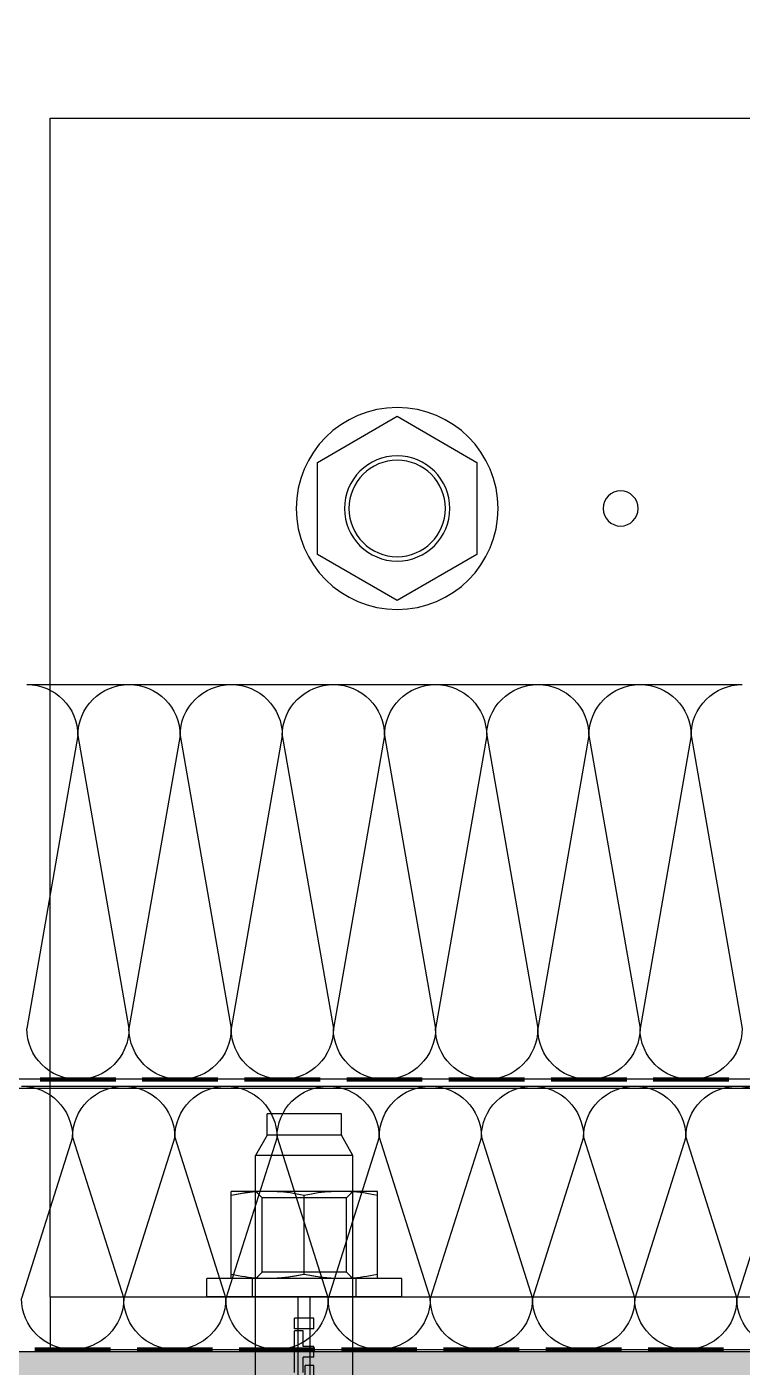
# Model space of a CAD drawing. Header units: inches. Extents: x 21 to 32698, y 13 to 3712.
# Drawn here: x 25445.64 to 25453.79, y 2581.9 to 2597.17 of the extents above; entities that cross this region are included whole.
import ezdxf

# ---------------------------------------------------------------- set-up
doc = ezdxf.new("R2010")
doc.units = ezdxf.units.IN
doc.header["$MEASUREMENT"] = 0
for name, color, linetype, lineweight in [('Z_MİM_-KM-PATTERN-00', 8, 'Continuous', 25), ('Z_MİM_-KM-STRC-CONCRETE', 8, 'Continuous', 25), ('Z_MİM_00', 8, 'Continuous', 25), ('Z_MİM_MYM Taşyünü', 8, 'Continuous', 25), ('Z_MİM_MYM_ankraj', 8, 'Continuous', 25), ('Z_MİM_MYM_galvaniz levha', 8, 'Continuous', 25), ('Z_MİM_MYM_taşyünü', 8, 'Continuous', 25)]:
    doc.layers.add(name, color=color, linetype=linetype, lineweight=lineweight)

# ---------------------------------------------------------------- blocks, each defined once
blk = doc.blocks.new('HFH')
for p, q in [((6, -89.93873278121464), (8.083333333255723, -89.93873278121464)), ((6, -89.93873278121464), (6, -112.1609550033463)), ((8.083333333255723, -89.93873278121464), (8.083333333255723, -112.1609550033463)), ((8.083333333255723, -92.71651055896652), (8.083333333255723, -109.383177225478)), ((8.083333333255723, -92.71651055896652), (18.01388819445856, -92.71651055896652)), ((8.463479861151429, -93.12953625340016), (8.39001111104153, -93.53125153132713)), ((8.463479861151429, -93.12953625340016), (8.39001111104153, -93.53125153132713)), ((8.545756944455206, -92.71651055896652), (8.463479861151429, -93.12953625340016)), ((8.545756944455206, -92.71651055896652), (8.463479861151429, -93.12953625340016)), ((17.55146458325907, -92.71651055896652), (17.63374166656285, -93.12953625340016)), ((17.55146458325907, -92.71651055896652), (17.63374166656285, -93.12953625340016)), ((17.63374166656285, -93.12953625340016), (17.70721180550754, -93.53125153132713)), ((17.63374166656285, -93.12953625340016), (17.70721180550754, -93.53125153132713)), ((18.01388819445856, -92.71651055896652), (18.01388819445856, -109.383177225478)), ((8.268050000071527, -94.30714458669537), (8.219000000040976, -94.68430708663072)), ((8.268050000071527, -94.30714458669537), (8.219000000040976, -94.68430708663072)), ((8.324970833258702, -93.92327792011199), (8.268050000071527, -94.30714458669537)), ((8.324970833258702, -93.92327792011199), (8.268050000071527, -94.30714458669537)), ((8.39001111104153, -93.53125153132713), (8.324970833258702, -93.92327792011199)), ((8.39001111104153, -93.53125153132713), (8.324970833258702, -93.92327792011199)), ((17.70721180550754, -93.53125153132713), (17.77225138875656, -93.92327792011199)), ((17.70721180550754, -93.53125153132713), (17.77225138875656, -93.92327792011199)), ((17.77225138875656, -93.92327792011199), (17.82917222217657, -94.30714458669537)), ((17.77225138875656, -93.92327792011199), (17.82917222217657, -94.30714458669537)), ((17.82917222217657, -94.30714458669537), (17.87822291674092, -94.68430708663072)), ((17.82917222217657, -94.30714458669537), (17.87822291674092, -94.68430708663072)), ((-11.36111111100763, -95.49428833671845), (6.000006944639607, -95.49428833671845)), ((6, -95.14706611458676), (8.083333333255723, -95.14706611458676)), ((6.000006944639607, -95.49428833671845), (18.01389375003054, -95.49428833671845)), ((8.083333333255723, -95.52901055896652), (8.800347222248092, -96.24602444784252)), ((8.098575694486499, -96.15344250341877), (8.087166666518899, -96.5175772254588)), ((8.098575694486499, -96.15344250341877), (8.087166666518899, -96.5175772254588)), ((8.117468750104308, -95.7893925034441), (8.098575694486499, -96.15344250341877)), ((8.117468750104308, -95.7893925034441), (8.098575694486499, -96.15344250341877)), ((8.143813889008014, -95.4240786146838), (8.117468750104308, -95.7893925034441)), ((8.143813889008014, -95.4240786146838), (8.117468750104308, -95.7893925034441)), ((8.177631944417952, -95.05616403126623), (8.143813889008014, -95.4240786146838)), ((8.177631944417952, -95.05616403126623), (8.143813889008014, -95.4240786146838)), ((8.219000000040976, -94.68430708663072), (8.177631944417952, -95.05616403126623)), ((8.219000000040976, -94.68430708663072), (8.177631944417952, -95.05616403126623)), ((18.01388819445856, -95.52901055896652), (17.29687500023283, -96.24602444784252)), ((17.87822291674092, -94.68430708663072), (17.91958958352916, -95.05616403126623)), ((17.87822291674092, -94.68430708663072), (17.91958958352916, -95.05616403126623)), ((17.91958958352916, -95.05616403126623), (17.95340833347291, -95.4240786146838)), ((17.91958958352916, -95.05616403126623), (17.95340833347291, -95.4240786146838)), ((17.95340833347291, -95.4240786146838), (17.97975347214378, -95.7893925034441)), ((17.95340833347291, -95.4240786146838), (17.97975347214378, -95.7893925034441)), ((17.97975347214378, -95.7893925034441), (17.99864652776159, -96.15344250341877)), ((17.97975347214378, -95.7893925034441), (17.99864652776159, -96.15344250341877)), ((17.99864652776159, -96.15344250341877), (18.01005486119538, -96.5175772254588)), ((17.99864652776159, -96.15344250341877), (18.01005486119538, -96.5175772254588)), ((18.01389375003054, -95.49428833671845), (22.11111180554144, -95.49428833671845)), ((22.11111180554144, -95.49428833671845), (22.11111180554144, -106.6053994479589)), ((22.11111180554144, -95.49428833671845), (24.40277777775191, -96.81373278121464)), ((22.11111180554144, -95.49428833671845), (22.11111180554144, -106.6053994479589)), ((8.087166666518899, -96.5175772254588), (8.083333333255723, -96.88317722559441)), ((8.087166666518899, -96.5175772254588), (8.083333333255723, -96.88317722559441)), ((8.083333333255723, -96.88317722559441), (8.092765277950093, -97.45694389240818)), ((8.083333333255723, -96.88538625347428), (8.08801388903521, -97.28720916993916)), ((8.08801388903521, -97.28720916993916), (8.10183749999851, -97.68743903120048)), ((8.092765277950093, -97.45694389240818), (8.120776389027014, -98.02904111449604)), ((8.10183749999851, -97.68743903120048), (8.12469513900578, -98.08790153102018)), ((8.800347222248092, -96.24602444784252), (17.29687500023283, -96.24602444784252)), ((8.800347222248092, -96.24602444784252), (8.800347222248092, -105.853663336602)), ((17.29687500023283, -96.24602444784252), (17.29687500023283, -105.853663336602)), ((17.99864652776159, -97.61291194788649), (17.97975347214378, -97.97696194786111)), ((17.99864652776159, -97.61291194788649), (17.97975347214378, -97.97696194786111)), ((18.01005486119538, -97.2487772256136), (17.99864652776159, -97.61291194788649)), ((18.01005486119538, -97.2487772256136), (17.99864652776159, -97.61291194788649)), ((18.01005486119538, -96.5175772254588), (18.01388819445856, -96.88317722559441)), ((18.01005486119538, -96.5175772254588), (18.01388819445856, -96.88317722559441)), ((18.01388819445856, -96.88317722559441), (18.01005486119538, -97.2487772256136)), ((18.01388819445856, -96.88317722559441), (18.01005486119538, -97.2487772256136)), ((24.40277777775191, -96.81373278121464), (24.40277777775191, -105.2859550033463)), ((24.40277777775191, -96.81373278121464), (26.83333333325573, -96.81373278121464)), ((24.40277777775191, -96.81373278121464), (24.40277777775191, -105.2859550033463)), ((26.83333333325573, -96.81373278121464), (26.83333333325573, -105.2859550033463)), ((8.120776389027014, -98.02904111449604), (8.16720347222872, -98.60472861444578)), ((8.12469513900578, -98.08790153102018), (8.156561111100018, -98.49038347543681)), ((8.156561111100018, -98.49038347543681), (8.197490277932957, -98.89666194771415)), ((8.16720347222872, -98.60472861444578), (8.232222916558383, -99.18920639227144)), ((8.197490277932957, -98.89666194771415), (8.24761736113578, -99.3085300034145)), ((8.232222916558383, -99.18920639227144), (8.316348611144347, -99.78777305898257)), ((17.87822291674092, -99.08204736444169), (17.82917222217657, -99.45920916995966)), ((17.87822291674092, -99.08204736444169), (17.82917222217657, -99.45920916995966)), ((17.91958958352916, -98.71019042003901), (17.87822291674092, -99.08204736444169)), ((17.91958958352916, -98.71019042003901), (17.87822291674092, -99.08204736444169)), ((17.95340833347291, -98.34227583662141), (17.91958958352916, -98.71019042003901)), ((17.95340833347291, -98.34227583662141), (17.91958958352916, -98.71019042003901)), ((17.97975347214378, -97.97696194786111), (17.95340833347291, -98.34227583662141)), ((17.97975347214378, -97.97696194786111), (17.95340833347291, -98.34227583662141)), ((-11.36111111100763, -100.3553994479589), (6, -100.3553994479589)), ((-5.528889583190903, -99.94567722571082), (-1.84097222215496, -99.94567722571082)), ((-1.84097222215496, -99.94567722571082), (-1.84097222215496, -100.9271584756207)), ((-0.8693055557087062, -99.94567722571082), (0.345277777640149, -99.94567722571082)), ((-0.8693055557087062, -99.94567722571082), (-0.8693055557087062, -101.1725293090567)), ((0.345277777640149, -99.94567722571082), (0.345277777640149, -101.1725293090567)), ((2.354861110914498, -99.94567722571082), (3.569444444263352, -99.94567722571082)), ((2.354861110914498, -99.94567722571082), (2.354861110914498, -102.1540105589665)), ((3.569444444263352, -99.94567722571082), (3.569444444263352, -102.1540105589665)), ((6, -100.3553994479589), (6, -101.7442883367184)), ((8.24761736113578, -99.3085300034145), (8.307160416617991, -99.72782305884176)), ((8.307160416617991, -99.72782305884176), (8.376420833403245, -100.1564480589004)), ((8.316348611144347, -99.78777305898257), (8.420445138821378, -100.4059876422398)), ((8.376420833403245, -100.1564480589004), (8.455790277803317, -100.5964098643744)), ((8.420445138821378, -100.4059876422398), (8.545756944455206, -101.0498438923387)), ((8.455790277803317, -100.5964098643744), (8.545756944455206, -101.0498438923387)), ((17.63374166656285, -100.6368181979051), (17.55146458325907, -101.0498438923387)), ((17.63374166656285, -100.6368181979051), (17.55146458325907, -101.0498438923387)), ((17.70721180550754, -100.2351029199781), (17.63374166656285, -100.6368181979051)), ((17.70721180550754, -100.2351029199781), (17.63374166656285, -100.6368181979051)), ((17.77225138875656, -99.84307653119323), (17.70721180550754, -100.2351029199781)), ((17.77225138875656, -99.84307653119323), (17.70721180550754, -100.2351029199781)), ((17.82917222217657, -99.45920916995966), (17.77225138875656, -99.84307653119323)), ((17.82917222217657, -99.45920916995966), (17.77225138875656, -99.84307653119323)), ((-11.36111111100763, -101.7442883367184), (6, -101.7442883367184)), ((-4.314305555773898, -100.9271584756207), (-1.84097222215496, -100.9271584756207)), ((-2.635972222313284, -101.1725293090567), (-0.8693055557087062, -101.1725293090567)), ((-2.635972222313284, -102.1540105589665), (2.111944444477558, -102.1540105589665)), ((0.345277777640149, -101.1725293090567), (2.111944444477558, -101.1725293090567)), ((2.111944444477558, -101.1725293090567), (2.111944444477558, -102.1540105589665)), ((2.354861110914498, -102.1540105589665), (3.569444444263352, -102.1540105589665)), ((8.324970833258702, -102.2566112534841), (8.268050000071527, -102.6404786144849)), ((8.376420833403245, -101.9432397254277), (8.307160416617991, -102.3718647257192)), ((8.39001111104153, -101.8645848645828), (8.324970833258702, -102.2566112534841)), ((8.455790277803317, -101.5032779200701), (8.376420833403245, -101.9432397254277)), ((8.463479861151429, -101.4628695867723), (8.39001111104153, -101.8645848645828)), ((8.545756944455206, -101.0498438923387), (8.455790277803317, -101.5032779200701)), ((8.545756944455206, -101.0498438923387), (8.463479861151429, -101.4628695867723)), ((8.545756944455206, -101.0498438923387), (17.55146458325907, -101.0498438923387)), ((8.545756944455206, -101.0498438923387), (17.55146458325907, -101.0498438923387)), ((17.55146458325907, -101.0498438923387), (17.63374166656285, -101.4628695867723)), ((17.55146458325907, -101.0498438923387), (17.63374166656285, -101.4628695867723)), ((17.63374166656285, -101.4628695867723), (17.70721180550754, -101.8645848645828)), ((17.63374166656285, -101.4628695867723), (17.70721180550754, -101.8645848645828)), ((17.70721180550754, -101.8645848645828), (17.77225138875656, -102.2566112534841)), ((17.70721180550754, -101.8645848645828), (17.77225138875656, -102.2566112534841)), ((17.77225138875656, -102.2566112534841), (17.82917222217657, -102.6404786144849)), ((17.77225138875656, -102.2566112534841), (17.82917222217657, -102.6404786144849)), ((8.143813889008014, -103.7574119478231), (8.117468750104308, -104.1227258366998)), ((8.156561111100018, -103.6093043090077), (8.12469513900578, -104.0117862533079)), ((8.177631944417952, -103.3894973646384), (8.143813889008014, -103.7574119478231)), ((8.197490277932957, -103.2030258366139), (8.156561111100018, -103.6093043090077)), ((8.219000000040976, -103.0176404200028), (8.177631944417952, -103.3894973646384)), ((8.24761736113578, -102.79115778103), (8.197490277932957, -103.2030258366139)), ((8.268050000071527, -102.6404786144849), (8.219000000040976, -103.0176404200028)), ((8.307160416617991, -102.3718647257192), (8.24761736113578, -102.79115778103)), ((17.82917222217657, -102.6404786144849), (17.87822291674092, -103.0176404200028)), ((17.82917222217657, -102.6404786144849), (17.87822291674092, -103.0176404200028)), ((17.87822291674092, -103.0176404200028), (17.91958958352916, -103.3894973646384)), ((17.87822291674092, -103.0176404200028), (17.91958958352916, -103.3894973646384)), ((17.91958958352916, -103.3894973646384), (17.95340833347291, -103.7574119478231)), ((17.91958958352916, -103.3894973646384), (17.95340833347291, -103.7574119478231)), ((17.95340833347291, -103.7574119478231), (17.97975347214378, -104.1227258366998)), ((17.95340833347291, -103.7574119478231), (17.97975347214378, -104.1227258366998)), ((8.08801388903521, -104.8124786146218), (8.083333333255723, -105.2143015310867)), ((8.087166666518899, -104.8509105588309), (8.083333333255723, -105.2165105589665)), ((8.083333333255723, -105.2165105589665), (8.087166666518899, -105.5821105589857)), ((8.083333333255723, -105.2165105589665), (8.087166666518899, -105.5821105589857)), ((8.098575694486499, -104.4867758367909), (8.087166666518899, -104.8509105588309)), ((8.10183749999851, -104.4122487533605), (8.08801388903521, -104.8124786146218)), ((8.117468750104308, -104.1227258366998), (8.098575694486499, -104.4867758367909)), ((8.12469513900578, -104.0117862533079), (8.10183749999851, -104.4122487533605)), ((17.97975347214378, -104.1227258366998), (17.99864652776159, -104.4867758367909)), ((17.97975347214378, -104.1227258366998), (17.99864652776159, -104.4867758367909)), ((17.99864652776159, -104.4867758367909), (18.01005486119538, -104.8509105588309)), ((17.99864652776159, -104.4867758367909), (18.01005486119538, -104.8509105588309)), ((18.01388819445856, -105.2165105589665), (18.00445624999702, -105.7902772255475)), ((18.01005486119538, -104.8509105588309), (18.01388819445856, -105.2165105589665)), ((18.01005486119538, -104.8509105588309), (18.01388819445856, -105.2165105589665)), ((18.01388819445856, -105.2165105589665), (18.01005486119538, -105.5821105589857)), ((24.40277777775191, -105.2859550033463), (22.11111180554144, -106.6053994479589)), ((24.40277777775191, -105.2859550033463), (26.83333333325573, -105.2859550033463)), ((-11.36111111100763, -106.6053994479589), (6.000006944639607, -106.6053994479589)), ((6.000006944639607, -106.6053994479589), (18.01389375003054, -106.6053994479589)), ((8.800347222248092, -105.853663336602), (8.083333333255723, -106.5706772255944)), ((8.087166666518899, -105.5821105589857), (8.098575694486499, -105.9462452810257)), ((8.087166666518899, -105.5821105589857), (8.098575694486499, -105.9462452810257)), ((8.098575694486499, -105.9462452810257), (8.117468750104308, -106.3102952812332)), ((8.098575694486499, -105.9462452810257), (8.117468750104308, -106.3102952812332)), ((8.117468750104308, -106.3102952812332), (8.143813889008014, -106.6756091699935)), ((8.117468750104308, -106.3102952812332), (8.143813889008014, -106.6756091699935)), ((8.143813889008014, -106.6756091699935), (8.177631944417952, -107.0435237532947)), ((8.143813889008014, -106.6756091699935), (8.177631944417952, -107.0435237532947)), ((8.800347222248092, -105.853663336602), (17.29687500023283, -105.853663336602)), ((17.29687500023283, -105.853663336602), (18.01388819445856, -106.5706772255944)), ((17.95340833347291, -106.6756091699935), (17.91958958352916, -107.0435237532947)), ((17.97644583345391, -106.3623744478682), (17.93001805548556, -106.9380619478179)), ((17.97975347214378, -106.3102952812332), (17.95340833347291, -106.6756091699935)), ((18.00445624999702, -105.7902772255475), (17.97644583345391, -106.3623744478682)), ((17.99864652776159, -105.9462452810257), (17.97975347214378, -106.3102952812332)), ((18.01005486119538, -105.5821105589857), (17.99864652776159, -105.9462452810257)), ((18.01389375003054, -106.6053994479589), (22.11111180554144, -106.6053994479589)), ((6, -106.9526216699742), (8.083333333255723, -106.9526216699742)), ((8.177631944417952, -107.0435237532947), (8.219000000040976, -107.4153806976974)), ((8.177631944417952, -107.0435237532947), (8.219000000040976, -107.4153806976974)), ((8.219000000040976, -107.4153806976974), (8.268050000071527, -107.7925431978656)), ((8.219000000040976, -107.4153806976974), (8.268050000071527, -107.7925431978656)), ((8.268050000071527, -107.7925431978656), (8.324970833258702, -108.1764098644489)), ((8.268050000071527, -107.7925431978656), (8.324970833258702, -108.1764098644489)), ((8.324970833258702, -108.1764098644489), (8.39001111104153, -108.5684362533502)), ((8.324970833258702, -108.1764098644489), (8.39001111104153, -108.5684362533502)), ((17.78087361110373, -108.1211063923547), (17.67677777772769, -108.7393209754955)), ((17.77225138875656, -108.1764098644489), (17.70721180550754, -108.5684362533502)), ((17.82917222217657, -107.7925431978656), (17.77225138875656, -108.1764098644489)), ((17.8649986111559, -107.5225404201774), (17.78087361110373, -108.1211063923547)), ((17.87822291674092, -107.4153806976974), (17.82917222217657, -107.7925431978656)), ((17.93001805548556, -106.9380619478179), (17.8649986111559, -107.5225404201774)), ((17.91958958352916, -107.0435237532947), (17.87822291674092, -107.4153806976974)), ((8.083333333255723, -109.383177225478), (18.01388819445856, -109.383177225478)), ((8.39001111104153, -108.5684362533502), (8.463479861151429, -108.9701515310444)), ((8.39001111104153, -108.5684362533502), (8.463479861151429, -108.9701515310444)), ((8.463479861151429, -108.9701515310444), (8.545756944455206, -109.383177225478)), ((8.463479861151429, -108.9701515310444), (8.545756944455206, -109.383177225478)), ((17.67677777772769, -108.7393209754955), (17.55146458325907, -109.383177225478)), ((17.63374166656285, -108.9701515310444), (17.55146458325907, -109.383177225478)), ((17.70721180550754, -108.5684362533502), (17.63374166656285, -108.9701515310444)), ((6, -112.1609550033463), (8.083333333255723, -112.1609550033463))]:
    blk.add_line(p, q)
blk.add_lwpolyline([(101.0642216575797, -99.5512633380713), (106.3142216575797, -90.45799659832846), (101.0642216575797, -81.36472985858562), (90.56422165757976, -81.36472985858562), (85.31422165757976, -90.45799659832846), (90.56422165757976, -99.5512633380713)], close=True)
for radius in [11.5, 6]:
    blk.add_circle((95.81422165757976, -90.45799659832846), radius)
at = {"layer": 'Z_MİM_MYM_ankraj'}
for p, q in [((0, -130), (0, 0)), ((6, -130), (6, 0)), ((140.2737574384082, -130), (140.2737574384082, 0)), ((6, -130), (0, -130)), ((6, -130), (140.2737574384082, -130))]:
    blk.add_line(p, q, dxfattribs=at)
for centre, radius in [((95.81422165757976, -65), 2), ((95.81422165757976, -90.45799659832846), 5.5)]:
    blk.add_circle(centre, radius, dxfattribs=at)
blk = doc.blocks.new('*U58')
at = {"layer": 'Z_MİM_MYM_taşyünü'}
for p, q in [((-681.4998326442008, 5.823475149623675), (-687.3233077081258, 24.17652488438517)), ((-681.4998326445295, 5.823475149623675), (-675.6763574418977, 24.17652488438517)), ((-669.8528823442008, 5.823475149623675), (-675.6763574081258, 24.17652488438517)), ((-669.8528823445293, 5.823475149623675), (-664.0294071418979, 24.17652488438517)), ((-658.2059320442007, 5.823475149623675), (-664.029407108126, 24.17652488438517)), ((-658.2059320445296, 5.823475149623675), (-652.3824568418979, 24.17652488438517)), ((-646.5589817442007, 5.823475149623675), (-652.3824568081257, 24.17652488438517)), ((-646.5589817445295, 5.823475149623675), (-640.7355065418977, 24.17652488438517)), ((-634.9120314442005, 5.823475149623675), (-640.7355065081258, 24.17652488438517)), ((-634.9120314445292, 5.823475149623675), (-629.0885562418978, 24.17652488438517)), ((-623.2650811442007, 5.823475149623675), (-629.0885562081259, 24.17652488438517)), ((-623.2650811445295, 5.823475149623675), (-617.4416059418977, 24.17652488438517)), ((-611.6181308442008, 5.823475149623675), (-617.4416059081258, 24.17652488438517)), ((-611.6181308445296, 5.823475149623675), (-605.7946556418977, 24.17652488438517)), ((-599.9711805442005, 5.823475149623675), (-605.7946556081256, 24.17652488438517)), ((-687.3233077767273, 1.70044245e-08), (-675.6763575120024, 1.70044245e-08)), ((-675.6763574767274, 1.70044245e-08), (-664.0294072120026, 1.70044245e-08)), ((-664.0294071767275, 1.70044245e-08), (-652.3824569120026, 1.70044245e-08)), ((-652.3824568767272, 1.70044245e-08), (-640.7355066120024, 1.70044245e-08)), ((-640.7355065767274, 1.70044245e-08), (-629.0885563120025, 1.70044245e-08)), ((-629.0885562767273, 1.70044245e-08), (-617.4416060120027, 1.70044245e-08)), ((-617.4416059767273, 1.70044245e-08), (-605.7946557120025, 1.70044245e-08)), ((-605.7946556767274, 1.70044245e-08), (-594.1477054120026, 1.70044245e-08))]:
    blk.add_line(p, q, dxfattribs=at)
at = {"layer": 'Z_MİM_MYM_taşyünü', "const_width": 0.5}
for points in [[(-685.8233077073744, 30.00000001700442), (-677.1763574426492, 30.00000001700442)], [(-674.1763574073743, 30.00000001700442), (-665.5294071426492, 30.00000001700442)], [(-662.5294071073745, 30.00000001700442), (-653.8824568426494, 30.00000001700442)], [(-650.8824568073743, 30.00000001700442), (-642.2355065426492, 30.00000001700442)], [(-639.2355065073742, 30.00000001700442), (-630.5885562426492, 30.00000001700442)], [(-627.5885562073742, 30.00000001700442), (-618.9416059426491, 30.00000001700442)], [(-615.9416059073743, 30.00000001700442), (-607.2946556426492, 30.00000001700442)]]:
    blk.add_lwpolyline(points, dxfattribs=at)
at = {"layer": 'Z_MİM_MYM_taşyünü'}
for centre, start, end in [((-681.4998325748422, 24.17652488447246), 90.00000000166754, 180.000000001667), ((-681.4998325751812, 24.17652488447246), 359.9999999983325, 89.99999999833248), ((-669.8528822748422, 24.17652488447246), 90.00000000166754, 180.000000001667), ((-669.8528822751812, 24.17652488447246), 359.9999999983325, 89.99999999833248), ((-658.2059319748422, 24.17652488447246), 90.00000000166754, 180.000000001667), ((-658.2059319751813, 24.17652488447246), 359.9999999983325, 89.99999999833248), ((-646.5589816748422, 24.17652488447246), 90.00000000166754, 180.000000001667), ((-646.5589816751811, 24.17652488447246), 359.9999999983325, 89.99999999833248), ((-634.9120313748422, 24.17652488447246), 90.00000000166754, 180.000000001667), ((-634.9120313751813, 24.17652488447246), 359.9999999983325, 89.99999999833248), ((-623.2650810748422, 24.17652488447246), 90.00000000166754, 180.000000001667), ((-623.2650810751812, 24.17652488447246), 359.9999999983325, 89.99999999833248), ((-611.6181307748421, 24.17652488447246), 90.00000000166754, 180.000000001667), ((-611.6181307751812, 24.17652488447246), 359.9999999983325, 89.99999999833248), ((-599.9711804748422, 24.17652488447246), 90.00000000166754, 180.000000001667), ((-687.3233077768969, 5.823475149536363), 270.0000000016675, 1.6675267e-09), ((-675.6763575118331, 5.823475149536363), 179.9999999983324, 269.9999999983325), ((-675.6763574768971, 5.823475149536363), 270.0000000016675, 1.6675267e-09), ((-664.0294072118332, 5.823475149536363), 179.9999999983324, 269.9999999983325), ((-664.0294071768972, 5.823475149536363), 270.0000000016675, 1.6675267e-09), ((-652.3824569118333, 5.823475149536363), 179.9999999983324, 269.9999999983325), ((-652.3824568768969, 5.823475149536363), 270.0000000016675, 1.6675267e-09), ((-640.7355066118332, 5.823475149536363), 179.9999999983324, 269.9999999983325), ((-640.735506576897, 5.823475149536363), 270.0000000016675, 1.6675267e-09), ((-629.0885563118331, 5.823475149536363), 179.9999999983324, 269.9999999983325), ((-629.088556276897, 5.823475149536363), 270.0000000016675, 1.6675267e-09), ((-617.4416060118333, 5.823475149536363), 179.9999999983324, 269.9999999983325), ((-617.4416059768971, 5.823475149536363), 270.0000000016675, 1.6675267e-09), ((-605.7946557118332, 5.823475149536363), 179.9999999983324, 269.9999999983325), ((-605.7946556768968, 5.823475149536363), 270.0000000016675, 1.6675267e-09)]:
    blk.add_arc(centre, 5.823475132531942, start, end, dxfattribs=at)
blk = doc.blocks.new('*U62')
at = {"layer": 'Z_MİM_MYM_taşyünü'}
for p, q in [((25.65002994545017, 5.823475149623675), (19.82655482951003, 39.17652488438518)), ((25.65002994512139, 5.823475149623675), (31.47350509573807, 39.17652488438518)), ((37.29698024545014, 5.823475149623675), (31.47350512950999, 39.17652488438518)), ((37.29698024512135, 5.823475149623675), (43.12045539573801, 39.17652488438518)), ((48.94393054545014, 5.823475149623675), (43.12045542951, 39.17652488438518)), ((48.94393054512136, 5.823475149623675), (54.76740569573802, 39.17652488438518)), ((60.59088084545015, 5.823475149623675), (54.76740572951001, 39.17652488438518)), ((60.59088084512136, 5.823475149623675), (66.41435599573805, 39.17652488438518)), ((72.23783114545013, 5.823475149623675), (66.41435602950996, 39.17652488438518)), ((72.23783114512133, 5.823475149623675), (78.061306295738, 39.17652488438518)), ((83.88478144545013, 5.823475149623675), (78.06130632950999, 39.17652488438518)), ((83.88478144512133, 5.823475149623675), (89.70825659573804, 39.17652488438518)), ((95.53173174545014, 5.823475149623675), (89.70825662951, 39.17652488438518)), ((95.53173174512138, 5.823475149623675), (101.355206895738, 39.17652488438518)), ((19.82655481292346, 1.70044245e-08), (31.47350507764833, 1.70044245e-08)), ((31.47350511292343, 1.70044245e-08), (43.12045537764827, 1.70044245e-08)), ((43.12045541292343, 1.70044245e-08), (54.7674056776483, 1.70044245e-08)), ((54.76740571292345, 1.70044245e-08), (66.41435597764831, 1.70044245e-08)), ((66.4143560129234, 1.70044245e-08), (78.06130627764827, 1.70044245e-08)), ((78.06130631292342, 1.70044245e-08), (89.7082565776483, 1.70044245e-08)), ((89.70825661292344, 1.70044245e-08), (101.3552068776483, 1.70044245e-08))]:
    blk.add_line(p, q, dxfattribs=at)
at = {"layer": 'Z_MİM_MYM_taşyünü', "const_width": 0.5}
for points in [[(21.3265548302615, 45.00000001700442), (29.97350509498659, 45.00000001700442)], [(32.97350513026146, 45.00000001700442), (41.62045539498655, 45.00000001700442)], [(44.62045543026147, 45.00000001700442), (53.26740569498657, 45.00000001700442)], [(56.26740573026149, 45.00000001700442), (64.91435599498656, 45.00000001700442)], [(67.91435603026144, 45.00000001700442), (76.56130629498654, 45.00000001700442)], [(79.56130633026144, 45.00000001700442), (88.20825659498655, 45.00000001700442)], [(91.20825663026147, 45.00000001700442), (99.85520689498657, 45.00000001700442)]]:
    blk.add_lwpolyline(points, dxfattribs=at)
at = {"layer": 'Z_MİM_MYM_taşyünü'}
for centre, start, end in [((25.65002996279367, 39.17652488447247), 90.00000000166754, 180.0000000016669), ((25.65002996245465, 39.17652488447247), 359.9999999983325, 89.99999999833248), ((37.29698026279363, 39.17652488447247), 90.00000000166754, 180.0000000016669), ((37.29698026245461, 39.17652488447247), 359.9999999983325, 89.99999999833248), ((48.94393056279364, 39.17652488447247), 90.00000000166754, 180.0000000016669), ((48.94393056245462, 39.17652488447247), 359.9999999983325, 89.99999999833248), ((60.59088086279365, 39.17652488447247), 90.00000000166754, 180.0000000016669), ((60.59088086245465, 39.17652488447247), 359.9999999983325, 89.99999999833248), ((72.23783116279361, 39.17652488447247), 90.00000000166754, 180.0000000016669), ((72.2378311624546, 39.17652488447247), 359.9999999983325, 89.99999999833248), ((83.88478146279363, 39.17652488447247), 90.00000000166754, 180.0000000016669), ((83.88478146245461, 39.17652488447247), 359.9999999983325, 89.99999999833248), ((95.53173176279363, 39.17652488447247), 90.00000000166754, 180.0000000016669), ((95.53173176245463, 39.17652488447247), 359.9999999983325, 89.99999999833248), ((19.82655481275384, 5.823475149536363), 270.0000000016675, 1.6675267e-09), ((31.47350507781772, 5.823475149536363), 179.9999999983324, 269.9999999983325), ((31.47350511275381, 5.823475149536363), 270.0000000016675, 1.6675267e-09), ((43.12045537781767, 5.823475149536363), 179.9999999983324, 269.9999999983325), ((43.12045541275381, 5.823475149536363), 270.0000000016675, 1.6675267e-09), ((54.76740567781768, 5.823475149536363), 179.9999999983324, 269.9999999983325), ((54.76740571275382, 5.823475149536363), 270.0000000016675, 1.6675267e-09), ((66.4143559778177, 5.823475149536363), 179.9999999983324, 269.9999999983325), ((66.41435601275379, 5.823475149536363), 270.0000000016675, 1.6675267e-09), ((78.06130627781766, 5.823475149536363), 179.9999999983324, 269.9999999983325), ((78.06130631275379, 5.823475149536363), 270.0000000016675, 1.6675267e-09), ((89.70825657781769, 5.823475149536363), 179.9999999983324, 269.9999999983325), ((89.70825661275381, 5.823475149536363), 270.0000000016675, 1.6675267e-09), ((101.3552068778177, 5.823475149536363), 179.9999999983324, 269.9999999983325)]:
    blk.add_arc(centre, 5.823475132531942, start, end, dxfattribs=at)

msp = doc.modelspace()

# ---------------------------------------------------------------- hatches: boundary and pattern name
at = {"layer": 'Z_MİM_-KM-PATTERN-00', "ltscale": 1.5}
msp.add_hatch(color=256, dxfattribs=at).paths.add_polyline_path([(25479.71355301197, 921.7837250369754), (25495.71355301196, 921.7837250369754), (25495.71355301199, 2642.083724848102), (25480.713553012, 2642.083724848102), (25480.713553012, 2582.083724848124), (25435.71355301199, 2582.083724848124), (25435.71355301199, 2557.083724848124), (25480.713553012, 2557.083724848124), (25480.713553012, 2127.083121691544), (25435.71355301199, 2127.083121691544), (25435.71355301199, 2102.083121691544), (25480.713553012, 2102.083121691544), (25480.713553012, 1882.084364809246), (25435.713553012, 1882.084364809246), (25435.713553012, 1857.084364809247), (25480.713553012, 1857.084364809247), (25480.713553012, 1662.083829841458), (25435.713553012, 1662.083829841458), (25435.713553012, 1637.083829841458), (25479.713553012, 1637.083829841458), (25479.713553012, 1037.083143765294), (25435.713553012, 1037.083143765294), (25435.713553012, 1012.083143765294), (25479.71355301197, 1012.083143765294)])

# ---------------------------------------------------------------- linework, layer by layer
at = {"layer": 'Z_MİM_-KM-STRC-CONCRETE'}
msp.add_lwpolyline([(25480.713553012, 1882.084364809246), (25480.713553012, 2102.083121691544), (25435.71355301199, 2102.083121691544), (25435.71355301199, 2127.083121691544), (25480.713553012, 2127.083121691544), (25480.713553012, 2557.083724848124), (25435.71355301199, 2557.083724848124), (25435.71355301199, 2582.083724848124), (25480.713553012, 2582.083724848124), (25480.713553012, 2642.083724848102), (25495.71355301199, 2642.083724848102), (25495.71355301199, 2582.083724848124), (25495.71355301199, 2582.083724848124), (25495.71355301196, 1012.083143765294)], dxfattribs=at)
at = {"layer": 'Z_MİM_MYM_galvaniz levha'}
msp.add_lwpolyline([(25416.55750053406, 2588.289007731071, 0.4142140445797148), (25416.55748639199, 2588.289007689496), (25415.49683327045, 2587.222098398573), (25415.49683327045, 2585.083698945482), (25456.56688839681, 2585.083698945482), (25456.56688839681, 2585.183698945487), (25415.59683327045, 2585.183698945487), (25415.59683327045, 2587.180849189577), (25416.62841174091, 2588.218512335084), (25416.55750053406, 2588.289007731071)], format="xyb", dxfattribs=at)

# ---------------------------------------------------------------- block references
at = {"layer": 'Z_MİM_00', "xscale": -0.1, "yscale": 0.1, "zscale": 0.1, "rotation": 270}
msp.add_blockref('HFH', (25458.90169796054, 2582.104935970964, -0.0048824835002557), dxfattribs=at)
at = {"layer": 'Z_MİM_MYM Taşyünü', "xscale": -0.1000000000000006, "yscale": 0.1000000000000006, "zscale": 0.1000000000000006, "rotation": 180}
for name, p in [('*U62', (25443.65243595391, 2589.680425116281)), ('*U58', (25514.30714407004, 2585.104935972644))]:
    msp.add_blockref(name, p, dxfattribs=at)

doc.saveas('drawing.dxf')
